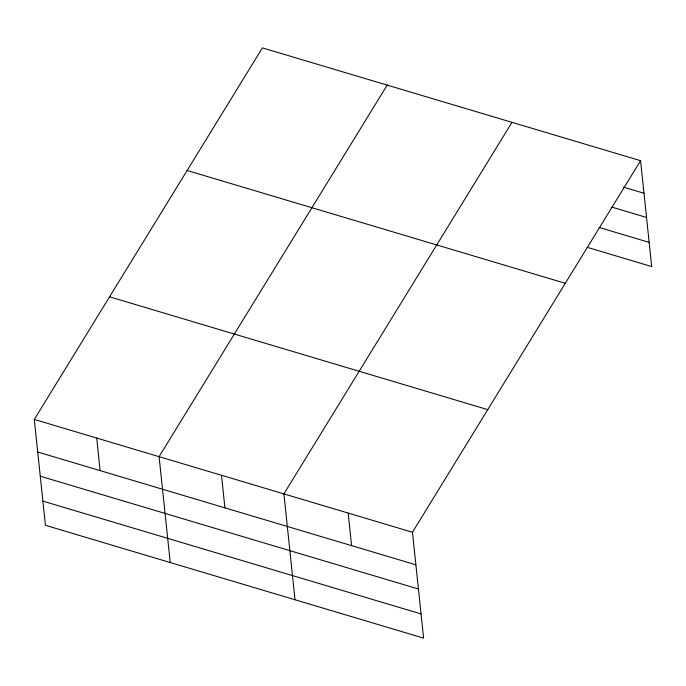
<?xml version="1.0" encoding="UTF-8"?>
<svg xmlns="http://www.w3.org/2000/svg" width="686" height="686" viewBox="0 0 686 686"><rect width="100%" height="100%" fill="white"/><g stroke="black" fill="none" stroke-linecap="round" stroke-linejoin="round"><path stroke-width="1.03" d="M640.57 160.696L412.466 532.25L423.596 638.117L45.43 525.305L34.3 419.438L262.404 47.883L640.57 160.696L651.7 266.562L587.413 247.389M387.196 85.107L159.092 456.662L170.222 562.537M511.996 122.34L283.893 493.894L295.023 599.761M623.583 187.175L644 193.263M611.843 207.103L646.538 217.453M599.152 227.46L649.162 242.372M187.132 170.497L565.298 283.301M109.571 296.824L487.746 409.636M34.3 419.438L412.466 532.25M37.721 452.005L415.896 564.818M40.268 476.195L418.434 589.008M42.884 501.123L421.058 613.927M348.179 513.068L351.601 545.636M221.492 475.278L224.914 507.846M96.7 438.054L100.122 470.622"/></g></svg>
